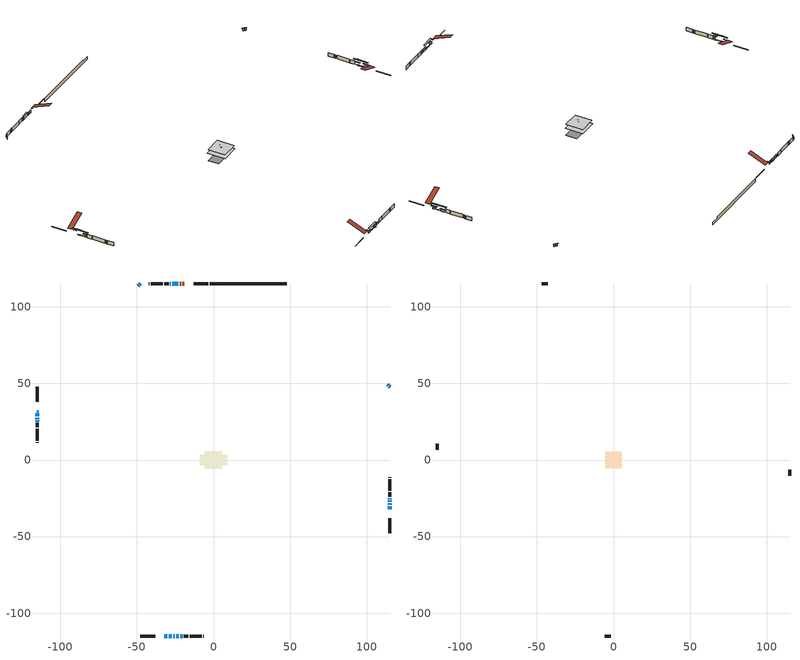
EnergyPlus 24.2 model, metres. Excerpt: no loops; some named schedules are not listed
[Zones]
conditioned space
 floor outside (Floor1 construction): -0.37,-0.37 -0.37,0.37 0.37,0.37 0.37,-0.37 z0.67
 floor adiabatic (AdiabaticFloorConstruction): -5.83,-5.83 -5.83,5.83 5.83,5.83 5.83,-5.83 z0.67
 floor foundation (Slab1 construction): -8.98,-3.54 -8.98,3.54 8.98,3.54 8.98,-3.54 z-1.74
 wall outside (RimJoist1 construction): -3.3,115.26 -12.96,115.26 / -47.74,-115.26 -38.08,-115.26 / -115.26,47.74 -115.26,38.08 / 115.26,-47.74 115.26,-38.08 z0.67:0.97
 wall outside (AdiabaticWallConstruction 1): -18.97,115.26 -20.29,115.26 / -21.21,115.26 -21.97,115.26 z0.67:2.7
 wall outside (AdiabaticWallConstruction): 115.26,47.74 114.81,48.19 / 114.16,48.85 113.71,49.3 / -27.79,115.26 -28.43,115.26 / -47.74,115.26 -48.19,114.81 / -48.85,114.16 -49.3,113.71 z0.67:2.2; -32.07,-115.26 -30.24,-115.26 z0.67:1.64; -22.9,115.26 -26.86,115.26 z0.67:2.6; 115.26,-32.07 115.26,-30.29 z0.67:1.71; -29.31,-115.26 -27.28,-115.26 / -26.36,-115.26 -25.34,-115.26 / 115.26,-29.37 115.26,-28.35 / -115.26,30.41 -115.26,28.68 / -115.26,27.75 -115.26,26.73 z0.67:1.18; 115.26,-27.42 115.26,-26.43 z0.67:1.13; -115.26,25.81 -115.26,25.14 z0.67:2.35; 115.26,-25.5 115.26,-24.91 z0.67:0.85; -24.41,-115.26 -22.78,-115.26 / -21.86,-115.26 -20.23,-115.26 z0.67:1.74
 wall outside (Wall1 construction): -29.35,115.26 -32.24,115.26 / -19.3,-115.26 -16.42,-115.26 / -115.26,24.21 -115.26,21.33 / 115.26,-23.99 115.26,-21.1 z0.67:3.11
 wall outside (Wall2 construction): -33.17,115.26 -40.93,115.26 / -15.49,-115.26 -7.73,-115.26 / -115.26,20.4 -115.26,12.64 / 115.26,-20.17 115.26,-12.41 z0.67:3.11
 wall outside (Wall3 construction): -41.86,115.26 -42.16,115.26 / -6.8,-115.26 -6.5,-115.26 / -115.26,11.71 -115.26,11.41 / 115.26,-11.49 115.26,-11.18 z0.67:3.11
 wall foundation (FoundationWall1 construction): -2.37,115.26,-1.74 -2.37,115.26,0.67 42.73,115.26,0.67 42.73,115.26,-0.11 47.74,115.26,-0.11 47.74,115.26,-1.74
 window (WindowConstruction): 115.26,47.74 114.81,48.19 z0.67:2.19
 window (WindowConstruction 8): -32.07,-115.26 -30.24,-115.26 z0.67:1.64
 window (WindowConstruction 9): -22.9,115.26 -26.86,115.26 z0.67:2.6
 window (WindowConstruction 10): 115.26,-32.07 115.26,-30.29 z0.67:1.71
 window (WindowConstruction 12): -29.31,-115.26 -27.28,-115.26 z0.67:1.18
 window (WindowConstruction 13): -26.35,-115.26 -25.34,-115.26 z0.67:1.18
 window (WindowConstruction 1): 114.15,48.85 113.71,49.3 z0.67:2.19
 window (WindowConstruction 14): 115.26,-29.36 115.26,-28.35 z0.67:1.18
 window (WindowConstruction 15): 115.26,-27.42 115.26,-26.43 z0.67:1.13
 window (WindowConstruction 16): -115.26,30.4 -115.26,28.68 z0.67:1.18
 window (WindowConstruction 17): -115.26,27.75 -115.26,26.73 z0.67:1.18
 window (WindowConstruction 2): -27.79,115.26 -28.42,115.26 z0.67:2.19
 window (WindowConstruction 3): -47.74,115.26 -48.19,114.81 z0.67:2.19
 window (WindowConstruction 4): -48.85,114.15 -49.3,113.71 z0.67:2.19
 window (WindowConstruction 5): -115.26,25.8 -115.26,25.14 z0.67:2.35
 window (WindowConstruction 11): 115.26,-25.5 115.26,-24.92 z0.67:0.85
 window (WindowConstruction 6): -24.41,-115.26 -22.79,-115.26 z0.67:1.74
 window (WindowConstruction 7): -21.86,-115.26 -20.23,-115.26 z0.67:1.74
 door (Door): -18.97,115.26 -20.29,115.26 z0.67:2.7
 door (Door 1): -21.21,115.26 -21.97,115.26 z0.67:2.7
 ceiling adiabatic (AdiabaticFloorConstruction): 5.83,-5.83 5.83,5.83 -5.83,5.83 -5.83,-5.83 z0.67
 roof outside (AdiabaticRoofConstruction): -115.26,31.33,3.11 -114.58,31.33,3.39 -114.58,32.07,3.39 -115.26,32.07,3.11
 skylight (SkylightConstruction): -115.26,31.33,3.11 -114.58,31.33,3.39 -114.58,32.07,3.39 -115.26,32.07,3.11
attic - vented
 floor to conditioned space (Floor2 construction Reversed): -5.46,-5.46 -5.46,5.46 5.46,5.46 5.46,-5.46 z3.11
 floor to conditioned space (Floor3 construction Reversed): -2.04,-2.04 -2.04,2.04 2.04,2.04 2.04,-2.04 z3.11
 floor to conditioned space (Floor4 construction Reversed): -0.37,-0.37 -0.37,0.37 0.37,0.37 0.37,-0.37 z3.11
 wall outside (Wall4 construction): -43.09,115.26 -46.81,115.26 / -5.57,-115.26 -1.84,-115.26 / -115.26,10.48 -115.26,6.75 / 115.26,-10.25 115.26,-6.53 z0.67:3.11
 roof outside (Roof1 construction): -16.92,115.26,3.11 -16.92,104.06,7.77 -13.89,104.06,7.77 -13.89,115.26,3.11; -34.12,-115.26,3.11 -34.12,-104.06,7.77 -37.15,-104.06,7.77 -37.15,-115.26,3.11; -115.26,34.12,3.11 -104.06,34.12,7.77 -104.06,37.15,7.77 -115.26,37.15,3.11; 115.26,-34.12,3.11 104.06,-34.12,7.77 104.06,-37.15,7.77 115.26,-37.15,3.11
 roof outside (Roof3 construction): -18.04,115.26,3.11 -18.04,114.54,3.35 -17.85,114.54,3.35 -17.85,115.26,3.11; -33,-115.26,3.11 -33,-114.54,3.35 -33.19,-114.54,3.35 -33.19,-115.26,3.11; -115.26,33,3.11 -114.54,33,3.35 -114.54,33.19,3.35 -115.26,33.19,3.11; 115.26,-33,3.11 114.54,-33,3.35 114.54,-33.19,3.35 115.26,-33.19,3.11
shading: 114.6,48.4 115.47,47.53 115.58,47.64 114.71,48.51 z2.49; -29.94,-115.26 -32.37,-115.26 -32.37,-116.02 -29.94,-116.02 z1.93; -27.01,115.26 -22.75,115.26 -22.75,116.02 -27.01,116.02 z2.75; 115.26,-29.22 115.26,-33.14 115.87,-33.14 115.87,-29.22 z2.78; -24.38,-115.26 -32.21,-115.26 -32.21,-116.02 -24.38,-116.02 z4.08; -25.04,-115.26 -26.65,-115.26 -26.65,-116.48 -25.04,-116.48 z1.48; 113.5,49.51 114.37,48.64 114.47,48.74 113.6,49.61 z2.49; 115.26,-25 115.26,-32.71 115.87,-32.71 115.87,-25 z4.53; 115.26,-23.08 115.26,-30.77 115.87,-30.77 115.87,-23.08 z4.48; -115.26,25.33 -115.26,33.75 -115.87,33.75 -115.87,25.33 z4.53; -115.26,23.38 -115.26,31.1 -115.87,31.1 -115.87,23.38 z4.53; -28.72,115.26 -27.49,115.26 -27.49,115.41 -28.72,115.41 z2.49; -48.4,114.6 -47.53,115.47 -47.64,115.58 -48.51,114.71 z2.49; -49.51,113.5 -48.64,114.37 -48.74,114.47 -49.61,113.6 z2.49; -115.26,24.38 -115.26,26.56 -116.02,26.56 -116.02,24.38 z3.11; 115.26,-23.09 115.26,-27.33 115.87,-27.33 115.87,-23.09 z2.68; -22.49,-115.26 -24.71,-115.26 -24.71,-116.02 -22.49,-116.02 z2.04; -19.93,-115.26 -22.16,-115.26 -22.16,-116.02 -19.93,-116.02 z2.04
[Building]
Building 1: Terrain=Suburbs
[Site:Location]
Edmonton Intl AP_AB: Latitude {deg}=53.31; Longitude {deg}=-113.58; Time Zone {hr}=-7; Elevation {m}=723; Keep Site Location Information=Yes
[Site:GroundTemperature:Shallow]
-1.56185, -3.61833, -3.78302, -2.80711, 1.11059, 5.01004, 8.39065, 10.5322, 10.7141, 8.97234, 5.67794, 1.89811
[Site:WaterMainsTemperature]
Calculation Method=Schedule; Temperature Schedule=mains temperature schedule
[Material] Roughness=Rough; Thermal Absorptance=0.9
Name | Thickness {m} | Conductivity {W/m-K} | Density {kg/m3} | Specific Heat {J/kg-K} | Solar Absorptance | Visible Absorptance
asphalt or fiberglass shingles | 0.00635 | 0.162714 | 1121.4 | 1465.45 | 0.4 | 0.4
asphalt or fiberglass shingles 1 | 0.00635 | 0.162714 | 1121.4 | 1465.45 | 0.7 | 0.7
ceiling loosefill ins | 0.169333 | 0.0480833 | 16.02 | 1046.75 | 0.7 | 0.7
ceiling loosefill ins 1 | 0.0846667 | 0.0480833 | 16.02 | 1046.75 | 0.7 | 0.7
ceiling stud and cavity | 0.1397 | 0.126939 | 65.682 | 1177.47 | 0.7 | 0.7
ceiling stud and cavity 1 | 0.1397 | 0.15316 | 65.682 | 1177.47 | 0.7 | 0.7
ceiling stud and cavity 2 | 0.1397 | 0.116501 | 65.682 | 1177.47 | 0.7 | 0.7
concrete 4.0 in. | 0.1016 | 1.803125 | 2242.8 | 837.4 | 0.7 | 0.7
concrete 8.0 in. | 0.2032 | 1.803125 | 2242.8 | 837.4 | 0.7 | 0.7
door material | 0.04445 | 0.20624 | 512.64 | 1214.23 | 0.7 | 0.7
door material 1 | 0.04445 | 0.053851 | 512.64 | 1214.23 | 0.7 | 0.7
exterior vertical ins | 0.017279 | 0.029427 | 32.04 | 1214.23 | 0.7 | 0.7
floor covering | 0.0127 | 0.0433444 | 54.468 | 1339.84 | 0.6 | 0.6
floor rigid ins; wall rigid ins | 0.051816 | 0.029427 | 32.04 | 1214.23 | 0.7 | 0.7
floor rigid ins 1; roof rigid ins; wall rigid ins 1 | 0.512978 | 0.029427 | 32.04 | 1214.23 | 0.7 | 0.7
floor stud and cavity | 0.1397 | 0.0891235 | 92.3553 | 1139.71 | 0.7 | 0.7
floor stud and cavity 1 | 0.1397 | 1.75129 | 37.0049 | 1207.88 | 0.7 | 0.7
furniture material conditioned space 1 | 0.1524 | 0.115458 | 640.8 | 1214.23 | 0.6 | 0.6
gypsum board | 0.0127 | 0.160291 | 801 | 837.4 | 0.6 | 0.6
gypsum board 1 | 0.0127 | 0.160291 | 801 | 837.4 | 0.7 | 0.7
osb sheathing 0.5 in. | 0.0127 | 0.115458 | 512.64 | 1214.23 | 0.7 | 0.7
osb sheathing 0.75 in. | 0.01905 | 0.115458 | 512.64 | 1214.23 | 0.7 | 0.7
osb sheathing 2.0 in. | 0.0508 | 0.115458 | 512.64 | 1214.23 | 0.7 | 0.7
rim joist stud and cavity | 0.0508 | 0.0451784 | 125.044 | 1163.47 | 0.6 | 0.6
roof stud and cavity | 0.18415 | 1.78686 | 37.0049 | 1207.88 | 0.6 | 0.6
wall stud and cavity | 0.1397 | 0.279367 | 139.0536 | 1170.24 | 0.7 | 0.7
wall stud and cavity 1 | 0.1397 | 0.109584 | 139.0536 | 1170.24 | 0.7 | 0.7
wall stud and cavity 2 | 0.1397 | 0.0817079 | 139.0536 | 1170.24 | 0.7 | 0.7
wall stud and cavity 3 | 0.0889 | 6.1454 | 50.32683 | 1063.81 | 0.6 | 0.6
wall stud and cavity 4 | 0.0889 | 0.380278 | 52.3479 | 1209.89 | 0.7 | 0.7
wall stud and cavity 5 | 0.0889 | 0.391764 | 83.0341 | 1211.67 | 0.7 | 0.7
wood siding | 0.0254 | 0.102417 | 544.68 | 1172.36 | 0.4 | 0.4
wood siding 1 | 0.00254 | 0.102417 | 544.68 | 1172.36 | 0.4 | 0.4
wood siding 2; wood siding 3; wood siding 4 | 0.0254 | 0.102417 | 544.68 | 1172.36 | 0.7 | 0.7
[WindowMaterial:SimpleGlazingSystem]
Name | U-Factor {W/m2-K} | Solar Heat Gain Coefficient
SkylightMaterial | 3.36678 | 0.6868
WindowMaterial | 3.08429 | 0.63
WindowMaterial 1 | 3.083154 | 0.55
WindowMaterial 10 | 3.04795 | 0.43
WindowMaterial 11 | 5.20843 | 0.62
WindowMaterial 2 | 3.07975 | 0.56
WindowMaterial 3 | 3.05533 | 0.67
WindowMaterial 4 | 3.79063 | 0.41
WindowMaterial 5 | 1.82321 | 0.37
WindowMaterial 6 | 1.57508 | 0.45
WindowMaterial 7 | 2.961077 | 0.59
WindowMaterial 8 | 2.648787 | 0.37
WindowMaterial 9 | 5.09146 | 0.63
[Construction]
AdiabaticFloorConstruction: floor stud and cavity 1, floor rigid ins 1, osb sheathing 0.75 in., floor covering
AdiabaticRoofConstruction: asphalt or fiberglass shingles 1, roof rigid ins, osb sheathing 0.75 in., roof stud and cavity
AdiabaticWallConstruction: wood siding 3, wall rigid ins 1, wall stud and cavity 4, gypsum board
AdiabaticWallConstruction 1: wood siding 4, wall rigid ins 1, wall stud and cavity 4, gypsum board
Door: door material
Door 1: door material 1
Floor1 construction: floor stud and cavity, floor rigid ins, osb sheathing 0.75 in., floor covering
Floor2 construction Reversed: gypsum board, ceiling stud and cavity, ceiling loosefill ins
Floor3 construction Reversed: gypsum board, ceiling stud and cavity 1, ceiling loosefill ins
Floor4 construction Reversed: gypsum board, ceiling stud and cavity 2, ceiling loosefill ins 1
FoundationWall1 construction: concrete 8.0 in., gypsum board 1
furniture construction conditioned space 1: furniture material conditioned space 1
PartitionWallConstruction: gypsum board, wall stud and cavity 5, gypsum board
RimJoist1 construction: wood siding 2, osb sheathing 2.0 in., rim joist stud and cavity
Roof1 construction; Roof3 construction: asphalt or fiberglass shingles
SkylightConstruction: SkylightMaterial
Slab1 construction: concrete 4.0 in.
Wall1 construction: wood siding, wall rigid ins, osb sheathing 0.5 in., wall stud and cavity, gypsum board
Wall2 construction: wood siding, osb sheathing 0.5 in., wall stud and cavity 1, gypsum board
Wall3 construction: wood siding, osb sheathing 0.5 in., wall stud and cavity 2, gypsum board
Wall4 construction: wood siding 1, wall stud and cavity 3
WindowConstruction; WindowConstruction 2; WindowConstruction 4: WindowMaterial
WindowConstruction 1; WindowConstruction 3: WindowMaterial 1
WindowConstruction 10: WindowMaterial 7
WindowConstruction 11: WindowMaterial 8
WindowConstruction 12; WindowConstruction 13; WindowConstruction 14; WindowConstruction 17: WindowMaterial 9
WindowConstruction 15: WindowMaterial 10
WindowConstruction 16: WindowMaterial 11
WindowConstruction 5: WindowMaterial 2
WindowConstruction 6: WindowMaterial 3
WindowConstruction 7: WindowMaterial 4
WindowConstruction 8: WindowMaterial 5
WindowConstruction 9: WindowMaterial 6
[Zone] Multiplier=1; Part of Total Floor Area=Yes
Name | Volume {m3}
attic - vented | 94.0253
conditioned space | 676.9
[Space]
Name | Zone | Volume {m3}
attic - vented 1 | attic - vented | 94.0253
conditioned space 1 | conditioned space | 676.9
[ZoneInfiltration:EffectiveLeakageArea]
infil attic - vented 1: Zone or Space=attic - vented 1; Schedule=Always On Discrete; Effective Air Leakage Area {cm2}=4752.54; Stack Coefficient=0.000493933; Wind Coefficient=1.5016e-05
[ZoneMixing]
whole house fan mix: Zone or Space=attic - vented; Schedule=Always On Continuous; Design Flow Rate Calculation Method=Flow/Zone; Design Flow Rate {m3/s}=0; Source Zone or Space=conditioned space
[SurfaceProperty:ExposedFoundationPerimeter]
Slab1: Exposed Perimeter Calculation Method=TotalExposedPerimeter; Total Exposed Perimeter {m}=50.109
[InternalMass] Zone or ZoneList=conditioned space; Space or SpaceList=conditioned space 1
Name | Construction | Surface Area {m2}
furniture mass conditioned space 1 | furniture construction conditioned space 1 | 105.548
partition wall mass | PartitionWallConstruction | 263.87
[Lights]
interior lighting: Zone or ZoneList or Space or SpaceList=conditioned space 1; Schedule=interior lighting schedule; Design Level Calculation Method=LightingLevel; Lighting Level {W}=343.2; Return Air Fraction=0; Fraction Radiant=0.6; Fraction Visible=0.2; Fraction Replaceable=1
[People]
occupants: Zone or ZoneList or Space or SpaceList=conditioned space 1; Number of People Schedule=occupants schedule; Number of People Calculation Method=People; Number of People=3; Fraction Radiant=0.314171; Sensible Heat Fraction=0.56303; Activity Level Schedule=occupants activity schedule; Carbon Dioxide Generation Rate {m3/s-W}=0; Enable ASHRAE 55 Comfort Warnings=No; Mean Radiant Temperature Calculation Type=EnclosureAveraged
[ElectricEquipment] Zone or ZoneList or Space or SpaceList=conditioned space 1; Design Level Calculation Method=EquipmentLevel
Name | Schedule | Design Level {W} | Fraction Latent | Fraction Radiant | Fraction Lost
clothes dryer | clothes dryer schedule | 140.772 | 0.015 | 0.081 | 0.85
clothes washer | clothes washer schedule | 32.1985 | 0.03 | 0.162 | 0.7
cooking range | cooking range schedule | 215.147 | 0.08 | 0.432 | 0.2
dishwasher | dishwasher schedule | 66.8632 | 0.3 | 0.18 | 0.4
fridge | fridge schedule | 72.9452 | 0 | 0.6 | 0
mech vent bath fan 0 | mech vent bath fan 0 schedule | 25.1 | 0 | 0 | 1
mech vent house fan | mech vent house fan schedule | 0 | 0 | 0 | 1
mech vent house fan cfis | mech vent house fan cfis schedule | 0 | 0 | 0 | 0
mech vent range fan 0 | mech vent range fan 0 schedule | 57 | 0 | 0 | 1
misc plug loads | misc plug loads schedule | 494.7 | 0.045 | 0.513 | 0.1
whole house fan | Always On Discrete | 0 | 0 | 0 | 1
[OtherEquipment] Zone or ZoneList or Space or SpaceList=conditioned space 1; Design Level Calculation Method=EquipmentLevel
Name | Fuel Type | Schedule | Design Level {W} | Fraction Latent | Fraction Radiant | Fraction Lost
clothes dryer 1 | Electricity | clothes dryer schedule | 0 | 0.015 | 0.081 | 0.85
cooking range 1 | Electricity | cooking range schedule | 0 | 0.08 | 0.432 | 0.2
general water use latent | None | general water use schedule | 62.594 | 1 | 0 | 0
general water use sensible | None | general water use schedule | -61.6891 | 0 | 0.6 | 0
mech vent house fan latent load | None | Always On Discrete | 0 | 1 | 0 | 0
mech vent house fan sensible load | None | Always On Discrete | 0 | 0 | 0 | 0
water heater energy adjustment1 | NaturalGas | Always On Discrete | 0.01 | 0 | 0 | 1
[ZoneInfiltration:DesignFlowRate] Zone or ZoneList or Space or SpaceList=conditioned space 1; Schedule=Always On Discrete; Design Flow Rate Calculation Method=Flow/Zone; Design Flow Rate {m3/s}=0
infil flow; natural vent flow; whole house fan flow
[Foundation:Kiva]
Foundation Kiva 1: Initial Indoor Air Temperature {C}=18; Wall Height Above Grade {m}=0.669981; Wall Depth Below Slab {m}=0.2032; Custom Block Material Name 1=exterior vertical ins; Custom Block Depth 1 {m}=2.40999; Custom Block X Position 1 {m}=0.2159; Custom Block Z Position 1 {m}=0
[Foundation:Kiva:Settings]
Soil Conductivity {W/m-K}=0.849921; Soil Density {kg/m3}=1842.3; Soil Specific Heat {J/kg-K}=418.7; Ground Solar Absorptivity=0.9; Ground Thermal Absorptivity=0.9; Ground Surface Roughness {m}=0.03; Far-Field Width {m}=40; Deep-Ground Boundary Condition=ZeroFlux; Deep-Ground Depth {m}=40; Minimum Cell Dimension {m}=0.2; Maximum Cell Growth Coefficient=3; Simulation Timestep=Timestep
[Exterior:Lights]
exterior lighting: Schedule=exterior lighting schedule; Design Level {W}=75.6
[Schedule:Constant]
Name | Hourly Value
Always On Continuous; mech vent house fan schedule; mech vent house fan cfis schedule; Always On Discrete | 1
occupants activity schedule | 117.228
fridge schedule | 0
[Schedule:Week:Daily]
interior lighting schedule Week Rule - Jan1-Jan27: interior lighting schedule day, interior lighting schedule day, interior lighting schedule day, interior lighting schedule day, interior lighting schedule day, interior lighting schedule day, interior lighting schedule day, interior lighting schedule default day, interior lighting schedule default day, interior lighting schedule default day, interior lighting schedule default day, interior lighting schedule default day
interior lighting schedule Week Rule - Jan28-Feb3: interior lighting schedule day, interior lighting schedule day, interior lighting schedule day, interior lighting schedule day, interior lighting schedule day 1, interior lighting schedule day 1, interior lighting schedule day 1, interior lighting schedule default day, interior lighting schedule default day, interior lighting schedule default day, interior lighting schedule default day, interior lighting schedule default day
interior lighting schedule Week Rule - Feb4-Feb24: interior lighting schedule day 1, interior lighting schedule day 1, interior lighting schedule day 1, interior lighting schedule day 1, interior lighting schedule day 1, interior lighting schedule day 1, interior lighting schedule day 1, interior lighting schedule default day, interior lighting schedule default day, interior lighting schedule default day, interior lighting schedule default day, interior lighting schedule default day
interior lighting schedule Week Rule - Feb25-Mar3: interior lighting schedule day 1, interior lighting schedule day 1, interior lighting schedule day 1, interior lighting schedule day 1, interior lighting schedule day 2, interior lighting schedule day 2, interior lighting schedule day 2, interior lighting schedule default day, interior lighting schedule default day, interior lighting schedule default day, interior lighting schedule default day, interior lighting schedule default day
interior lighting schedule Week Rule - Mar4-Mar31: interior lighting schedule day 2, interior lighting schedule day 2, interior lighting schedule day 2, interior lighting schedule day 2, interior lighting schedule day 2, interior lighting schedule day 2, interior lighting schedule day 2, interior lighting schedule default day, interior lighting schedule default day, interior lighting schedule default day, interior lighting schedule default day, interior lighting schedule default day
interior lighting schedule Week Rule - Apr1-Apr28: interior lighting schedule day 3, interior lighting schedule day 3, interior lighting schedule day 3, interior lighting schedule day 3, interior lighting schedule day 3, interior lighting schedule day 3, interior lighting schedule day 3, interior lighting schedule default day, interior lighting schedule default day, interior lighting schedule default day, interior lighting schedule default day, interior lighting schedule default day
interior lighting schedule Week Rule - Apr29-May5: interior lighting schedule day 3, interior lighting schedule day 3, interior lighting schedule day 4, interior lighting schedule day 4, interior lighting schedule day 4, interior lighting schedule day 4, interior lighting schedule day 4, interior lighting schedule default day, interior lighting schedule default day, interior lighting schedule default day, interior lighting schedule default day, interior lighting schedule default day
interior lighting schedule Week Rule - May6-May26: interior lighting schedule day 4, interior lighting schedule day 4, interior lighting schedule day 4, interior lighting schedule day 4, interior lighting schedule day 4, interior lighting schedule day 4, interior lighting schedule day 4, interior lighting schedule default day, interior lighting schedule default day, interior lighting schedule default day, interior lighting schedule default day, interior lighting schedule default day
interior lighting schedule Week Rule - May27-Jun2: interior lighting schedule day 4, interior lighting schedule day 4, interior lighting schedule day 4, interior lighting schedule day 4, interior lighting schedule day 4, interior lighting schedule day 5, interior lighting schedule day 5, interior lighting schedule default day, interior lighting schedule default day, interior lighting schedule default day, interior lighting schedule default day, interior lighting schedule default day
interior lighting schedule Week Rule - Jun3-Jun30: interior lighting schedule day 5, interior lighting schedule day 5, interior lighting schedule day 5, interior lighting schedule day 5, interior lighting schedule day 5, interior lighting schedule day 5, interior lighting schedule day 5, interior lighting schedule default day, interior lighting schedule default day, interior lighting schedule default day, interior lighting schedule default day, interior lighting schedule default day
interior lighting schedule Week Rule - Jul1-Jul28: interior lighting schedule day 6, interior lighting schedule day 6, interior lighting schedule day 6, interior lighting schedule day 6, interior lighting schedule day 6, interior lighting schedule day 6, interior lighting schedule day 6, interior lighting schedule default day, interior lighting schedule default day, interior lighting schedule default day, interior lighting schedule default day, interior lighting schedule default day
interior lighting schedule Week Rule - Jul29-Aug4: interior lighting schedule day 6, interior lighting schedule day 6, interior lighting schedule day 6, interior lighting schedule day 7, interior lighting schedule day 7, interior lighting schedule day 7, interior lighting schedule day 7, interior lighting schedule default day, interior lighting schedule default day, interior lighting schedule default day, interior lighting schedule default day, interior lighting schedule default day
interior lighting schedule Week Rule - Aug5-Aug25: interior lighting schedule day 7, interior lighting schedule day 7, interior lighting schedule day 7, interior lighting schedule day 7, interior lighting schedule day 7, interior lighting schedule day 7, interior lighting schedule day 7, interior lighting schedule default day, interior lighting schedule default day, interior lighting schedule default day, interior lighting schedule default day, interior lighting schedule default day
interior lighting schedule Week Rule - Aug26-Sep1: interior lighting schedule day 7, interior lighting schedule day 7, interior lighting schedule day 7, interior lighting schedule day 7, interior lighting schedule day 7, interior lighting schedule day 7, interior lighting schedule day 8, interior lighting schedule default day, interior lighting schedule default day, interior lighting schedule default day, interior lighting schedule default day, interior lighting schedule default day
interior lighting schedule Week Rule - Sep2-Sep29: interior lighting schedule day 8, interior lighting schedule day 8, interior lighting schedule day 8, interior lighting schedule day 8, interior lighting schedule day 8, interior lighting schedule day 8, interior lighting schedule day 8, interior lighting schedule default day, interior lighting schedule default day, interior lighting schedule default day, interior lighting schedule default day, interior lighting schedule default day
interior lighting schedule Week Rule - Sep30-Oct6: interior lighting schedule day 8, interior lighting schedule day 9, interior lighting schedule day 9, interior lighting schedule day 9, interior lighting schedule day 9, interior lighting schedule day 9, interior lighting schedule day 9, interior lighting schedule default day, interior lighting schedule default day, interior lighting schedule default day, interior lighting schedule default day, interior lighting schedule default day
interior lighting schedule Week Rule - Oct7-Oct27: interior lighting schedule day 9, interior lighting schedule day 9, interior lighting schedule day 9, interior lighting schedule day 9, interior lighting schedule day 9, interior lighting schedule day 9, interior lighting schedule day 9, interior lighting schedule default day, interior lighting schedule default day, interior lighting schedule default day, interior lighting schedule default day, interior lighting schedule default day
interior lighting schedule Week Rule - Oct28-Nov3: interior lighting schedule day 9, interior lighting schedule day 9, interior lighting schedule day 9, interior lighting schedule day 9, interior lighting schedule day 10, interior lighting schedule day 10, interior lighting schedule day 10, interior lighting schedule default day, interior lighting schedule default day, interior lighting schedule default day, interior lighting schedule default day, interior lighting schedule default day
interior lighting schedule Week Rule - Nov4-Nov24: interior lighting schedule day 10, interior lighting schedule day 10, interior lighting schedule day 10, interior lighting schedule day 10, interior lighting schedule day 10, interior lighting schedule day 10, interior lighting schedule day 10, interior lighting schedule default day, interior lighting schedule default day, interior lighting schedule default day, interior lighting schedule default day, interior lighting schedule default day
interior lighting schedule Week Rule - Nov25-Dec1: interior lighting schedule day 10, interior lighting schedule day 10, interior lighting schedule day 10, interior lighting schedule day 10, interior lighting schedule day 10, interior lighting schedule day 10, interior lighting schedule day 11, interior lighting schedule default day, interior lighting schedule default day, interior lighting schedule default day, interior lighting schedule default day, interior lighting schedule default day
interior lighting schedule Week Rule - Dec2-Dec31: interior lighting schedule day 11, interior lighting schedule day 11, interior lighting schedule day 11, interior lighting schedule day 11, interior lighting schedule day 11, interior lighting schedule day 11, interior lighting schedule day 11, interior lighting schedule default day, interior lighting schedule default day, interior lighting schedule default day, interior lighting schedule default day, interior lighting schedule default day
occupants schedule Week Rule - Jan1-Dec31: occupants schedule day, occupants schedule day, occupants schedule day, occupants schedule day, occupants schedule day, occupants schedule day, occupants schedule day, occupants schedule default day, occupants schedule default day, occupants schedule default day, occupants schedule default day, occupants schedule default day
clothes dryer schedule Week Rule - Jan1-Dec31: clothes dryer schedule day, clothes dryer schedule day, clothes dryer schedule day, clothes dryer schedule day, clothes dryer schedule day, clothes dryer schedule day, clothes dryer schedule day, clothes dryer schedule default day, clothes dryer schedule default day, clothes dryer schedule default day, clothes dryer schedule default day, clothes dryer schedule default day
clothes washer schedule Week Rule - Jan1-Dec31: clothes washer schedule day, clothes washer schedule day, clothes washer schedule day, clothes washer schedule day, clothes washer schedule day, clothes washer schedule day, clothes washer schedule day, clothes washer schedule default day, clothes washer schedule default day, clothes washer schedule default day, clothes washer schedule default day, clothes washer schedule default day
cooking range schedule Week Rule - Jan1-Dec31: cooking range schedule day, cooking range schedule day, cooking range schedule day, cooking range schedule day, cooking range schedule day, cooking range schedule day, cooking range schedule day, cooking range schedule default day, cooking range schedule default day, cooking range schedule default day, cooking range schedule default day, cooking range schedule default day
dishwasher schedule Week Rule - Jan1-Dec31: dishwasher schedule day, dishwasher schedule day, dishwasher schedule day, dishwasher schedule day, dishwasher schedule day, dishwasher schedule day, dishwasher schedule day, dishwasher schedule default day, dishwasher schedule default day, dishwasher schedule default day, dishwasher schedule default day, dishwasher schedule default day
mech vent bath fan 0 schedule Week Rule - Jan1-Dec31: mech vent bath fan 0 schedule day, mech vent bath fan 0 schedule day, mech vent bath fan 0 schedule day, mech vent bath fan 0 schedule day, mech vent bath fan 0 schedule day, mech vent bath fan 0 schedule day, mech vent bath fan 0 schedule day, mech vent bath fan 0 schedule default day, mech vent bath fan 0 schedule default day, mech vent bath fan 0 schedule default day, mech vent bath fan 0 schedule default day, mech vent bath fan 0 schedule default day
mech vent range fan 0 schedule Week Rule - Jan1-Dec31: mech vent range fan 0 schedule day, mech vent range fan 0 schedule day, mech vent range fan 0 schedule day, mech vent range fan 0 schedule day, mech vent range fan 0 schedule day, mech vent range fan 0 schedule day, mech vent range fan 0 schedule day, mech vent range fan 0 schedule default day, mech vent range fan 0 schedule default day, mech vent range fan 0 schedule default day, mech vent range fan 0 schedule default day, mech vent range fan 0 schedule default day
misc plug loads schedule Week Rule - Jan1-Dec31: misc plug loads schedule day, misc plug loads schedule day, misc plug loads schedule day, misc plug loads schedule day, misc plug loads schedule day, misc plug loads schedule day, misc plug loads schedule day, misc plug loads schedule default day, misc plug loads schedule default day, misc plug loads schedule default day, misc plug loads schedule default day, misc plug loads schedule default day
general water use schedule Week Rule - Jan1-Dec31: general water use schedule day, general water use schedule day, general water use schedule day, general water use schedule day, general water use schedule day, general water use schedule day, general water use schedule day, general water use schedule default day, general water use schedule default day, general water use schedule default day, general water use schedule default day, general water use schedule default day
exterior lighting schedule Week Rule - Jan1-Jan27: exterior lighting schedule day, exterior lighting schedule day, exterior lighting schedule day, exterior lighting schedule day, exterior lighting schedule day, exterior lighting schedule day, exterior lighting schedule day, exterior lighting schedule default day, exterior lighting schedule default day, exterior lighting schedule default day, exterior lighting schedule default day, exterior lighting schedule default day
exterior lighting schedule Week Rule - Jan28-Feb3: exterior lighting schedule day, exterior lighting schedule day, exterior lighting schedule day, exterior lighting schedule day, exterior lighting schedule day 1, exterior lighting schedule day 1, exterior lighting schedule day 1, exterior lighting schedule default day, exterior lighting schedule default day, exterior lighting schedule default day, exterior lighting schedule default day, exterior lighting schedule default day
exterior lighting schedule Week Rule - Feb4-Feb24: exterior lighting schedule day 1, exterior lighting schedule day 1, exterior lighting schedule day 1, exterior lighting schedule day 1, exterior lighting schedule day 1, exterior lighting schedule day 1, exterior lighting schedule day 1, exterior lighting schedule default day, exterior lighting schedule default day, exterior lighting schedule default day, exterior lighting schedule default day, exterior lighting schedule default day
exterior lighting schedule Week Rule - Feb25-Mar3: exterior lighting schedule day 1, exterior lighting schedule day 1, exterior lighting schedule day 1, exterior lighting schedule day 1, exterior lighting schedule day 2, exterior lighting schedule day 2, exterior lighting schedule day 2, exterior lighting schedule default day, exterior lighting schedule default day, exterior lighting schedule default day, exterior lighting schedule default day, exterior lighting schedule default day
exterior lighting schedule Week Rule - Mar4-Mar31: exterior lighting schedule day 2, exterior lighting schedule day 2, exterior lighting schedule day 2, exterior lighting schedule day 2, exterior lighting schedule day 2, exterior lighting schedule day 2, exterior lighting schedule day 2, exterior lighting schedule default day, exterior lighting schedule default day, exterior lighting schedule default day, exterior lighting schedule default day, exterior lighting schedule default day
[Schedule:Year]
interior lighting schedule: interior lighting schedule Week Rule - Jan1-Jan27, 1, 1, 1, 27, interior lighting schedule Week Rule - Jan28-Feb3, 1, 28, 2, 3, interior lighting schedule Week Rule - Feb4-Feb24, 2, 4, 2, 24, interior lighting schedule Week Rule - Feb25-Mar3, 2, 25, 3, 3, interior lighting schedule Week Rule - Mar4-Mar31, 3, 4, 3, 31, interior lighting schedule Week Rule - Apr1-Apr28, 4, 1, 4, 28, interior lighting schedule Week Rule - Apr29-May5, 4, 29, 5, 5, interior lighting schedule Week Rule - May6-May26, 5, 6, 5, 26, interior lighting schedule Week Rule - May27-Jun2, 5, 27, 6, 2, interior lighting schedule Week Rule - Jun3-Jun30, 6, 3, 6, 30, interior lighting schedule Week Rule - Jul1-Jul28, 7, 1, 7, 28, interior lighting schedule Week Rule - Jul29-Aug4, 7, 29, 8, 4, interior lighting schedule Week Rule - Aug5-Aug25, 8, 5, 8, 25, interior lighting schedule Week Rule - Aug26-Sep1, 8, 26, 9, 1, interior lighting schedule Week Rule - Sep2-Sep29, 9, 2, 9, 29, interior lighting schedule Week Rule - Sep30-Oct6, 9, 30, 10, 6, interior lighting schedule Week Rule - Oct7-Oct27, 10, 7, 10, 27, interior lighting schedule Week Rule - Oct28-Nov3, 10, 28, 11, 3, interior lighting schedule Week Rule - Nov4-Nov24, 11, 4, 11, 24, interior lighting schedule Week Rule - Nov25-Dec1, 11, 25, 12, 1, interior lighting schedule Week Rule - Dec2-Dec31, 12, 2, 12, 31
occupants schedule: occupants schedule Week Rule - Jan1-Dec31, 1, 1, 12, 31
clothes dryer schedule: clothes dryer schedule Week Rule - Jan1-Dec31, 1, 1, 12, 31
clothes washer schedule: clothes washer schedule Week Rule - Jan1-Dec31, 1, 1, 12, 31
cooking range schedule: cooking range schedule Week Rule - Jan1-Dec31, 1, 1, 12, 31
dishwasher schedule: dishwasher schedule Week Rule - Jan1-Dec31, 1, 1, 12, 31
mech vent bath fan 0 schedule: mech vent bath fan 0 schedule Week Rule - Jan1-Dec31, 1, 1, 12, 31
mech vent range fan 0 schedule: mech vent range fan 0 schedule Week Rule - Jan1-Dec31, 1, 1, 12, 31
misc plug loads schedule: misc plug loads schedule Week Rule - Jan1-Dec31, 1, 1, 12, 31
general water use schedule: general water use schedule Week Rule - Jan1-Dec31, 1, 1, 12, 31
exterior lighting schedule: exterior lighting schedule Week Rule - Jan1-Jan27, 1, 1, 1, 27, exterior lighting schedule Week Rule - Jan28-Feb3, 1, 28, 2, 3, exterior lighting schedule Week Rule - Feb4-Feb24, 2, 4, 2, 24, exterior lighting schedule Week Rule - Feb25-Mar3, 2, 25, 3, 3, exterior lighting schedule Week Rule - Mar4-Mar31, 3, 4, 3, 31, exterior lighting schedule Week Rule - Apr1-Apr28, 4, 1, 4, 28, exterior lighting schedule Week Rule - Apr29-May5, 4, 29, 5, 5, exterior lighting schedule Week Rule - May6-May26, 5, 6, 5, 26, exterior lighting schedule Week Rule - May27-Jun2, 5, 27, 6, 2, exterior lighting schedule Week Rule - Jun3-Jun30, 6, 3, 6, 30, exterior lighting schedule Week Rule - Jul1-Jul28, 7, 1, 7, 28, exterior lighting schedule Week Rule - Jul29-Aug4, 7, 29, 8, 4, exterior lighting schedule Week Rule - Aug5-Aug25, 8, 5, 8, 25, exterior lighting schedule Week Rule - Aug26-Sep1, 8, 26, 9, 1, exterior lighting schedule Week Rule - Sep2-Sep29, 9, 2, 9, 29, exterior lighting schedule Week Rule - Sep30-Oct6, 9, 30, 10, 6, exterior lighting schedule Week Rule - Oct7-Oct27, 10, 7, 10, 27, exterior lighting schedule Week Rule - Oct28-Nov3, 10, 28, 11, 3, exterior lighting schedule Week Rule - Nov4-Nov24, 11, 4, 11, 24, exterior lighting schedule Week Rule - Nov25-Dec1, 11, 25, 12, 1, exterior lighting schedule Week Rule - Dec2-Dec31, 12, 2, 12, 31
[Schedule:Compact]
mains temperature schedule: Through: 01/01, For: AllDays, Until: 24:00, 3.97167, Through: 01/02, For: AllDays, Until: 24:00, 3.90778, Through: 01/03, For: AllDays, Until: 24:00, 3.84556, Through: 01/04, For: AllDays, Until: 24:00, 3.78389, Through: 01/05, For: AllDays, Until: 24:00, 3.72278, Through: 01/06, For: AllDays, Until: 24:00, 3.66278, Through: 01/07, For: AllDays, Until: 24:00, 3.60389, Through: 01/08, For: AllDays, Until: 24:00, 3.54556, Through: 01/09, For: AllDays, Until: 24:00, 3.48833, Through: 01/10, For: AllDays, Until: 24:00, 3.43167, Through: 01/11, For: AllDays, Until: 24:00, 3.37611, Through: 01/12, For: AllDays, Until: 24:00, 3.32167, Through: 01/13, For: AllDays, Until: 24:00, 3.26833, Through: 01/14, For: AllDays, Until: 24:00, 3.21556, Through: 01/15, For: AllDays, Until: 24:00, 3.16444, Through: 01/16, For: AllDays, Until: 24:00, 3.11389, Through: 01/17, For: AllDays, Until: 24:00, 3.06444, Through: 01/18, For: AllDays, Until: 24:00, 3.01611, Through: 01/19, For: AllDays, Until: 24:00, 2.96889, Through: 01/20, For: AllDays, Until: 24:00, 2.92278, Through: 01/21, For: AllDays, Until: 24:00, 2.87722, Through: 01/22, For: AllDays, Until: 24:00, 2.83333, Through: 01/23, For: AllDays, Until: 24:00, 2.79056, Through: 01/24, For: AllDays, Until: 24:00, 2.74889, Through: 01/25, For: AllDays, Until: 24:00, 2.70833, Through: 01/26, For: AllDays, Until: 24:00, 2.66889, Through: 01/27, For: AllDays, Until: 24:00, 2.63056, Through: 01/28, For: AllDays, Until: 24:00, 2.59333, Through: 01/29, For: AllDays, Until: 24:00, 2.55778, Through: 01/30, For: AllDays, Until: 24:00, 2.52278, Through: 01/31, For: AllDays, Until: 24:00, 2.48944, Through: 02/01, For: AllDays, Until: 24:00, 2.45722, Through: 02/02, For: AllDays, Until: 24:00, 2.42611, Through: 02/03, For: AllDays, Until: 24:00, 2.39667, Through: 02/04, For: AllDays, Until: 24:00, 2.36833, Through: 02/05, For: AllDays, Until: 24:00, 2.34111, Through: 02/06, For: AllDays, Until: 24:00, 2.315, Through: 02/07, For: AllDays, Until: 24:00, 2.29056, Through: 02/08, For: AllDays, Until: 24:00, 2.26722, Through: 02/09, For: AllDays, Until: 24:00, 2.245, Through: 02/10, For: AllDays, Until: 24:00, 2.22444, Through: 02/11, For: AllDays, Until: 24:00, 2.20444, Through: 02/12, For: AllDays, Until: 24:00, 2.18667, Through: 02/13, For: AllDays, Until: 24:00, 2.17, Through: 02/14, For: AllDays, Until: 24:00, 2.15444, Through: 02/15, For: AllDays, Until: 24:00, 2.14, Through: 02/16, For: AllDays, Until: 24:00, 2.12722, Through: 02/17, For: AllDays, Until: 24:00, 2.11556, Through: 02/18, For: AllDays, Until: 24:00, 2.10556, Through: 02/19, For: AllDays, Until: 24:00, 2.09667, Through: 02/20, For: AllDays, Until: 24:00, 2.08889, Through: 02/21, For: AllDays, Until: 24:00, 2.08278, Through: 02/22, For: AllDays, Until: 24:00, 2.07833, Through: 02/23, For: AllDays, Until: 24:00, 2.07444, Through: 02/24, For: AllDays, Until: 24:00, 2.07278, Through: 02/25, For: AllDays, Until: 24:00, 2.07167, Through: 02/26, For: AllDays, Until: 24:00, 2.07222, Through: 02/27, For: AllDays, Until: 24:00, 2.07444, Through: 02/28, For: AllDays, Until: 24:00, 2.07778, Through: 03/01, For: AllDays, Until: 24:00, 2.08222, Through: 03/02, For: AllDays, Until: 24:00, 2.08833, Through: 03/03, For: AllDays, Until: 24:00, 2.09556, Through: 03/04, For: AllDays, Until: 24:00, 2.10444, Through: 03/05, For: AllDays, Until: 24:00, 2.11444, Through: 03/06, For: AllDays, Until: 24:00, 2.12556, Through: 03/07, For: AllDays, Until: 24:00, 2.13833, Through: 03/08, For: AllDays, Until: 24:00, 2.15278, Through: 03/09, For: AllDays, Until: 24:00, 2.16778, Through: 03/10, For: AllDays, Until: 24:00, 2.18444, Through: 03/11, For: AllDays, Until: 24:00, 2.20278, Through: 03/12, For: AllDays, Until: 24:00, 2.22167, Through: 03/13, For: AllDays, Until: 24:00, 2.24278, Through: 03/14, For: AllDays, Until: 24:00, 2.26444, Through: 03/15, For: AllDays, Until: 24:00, 2.28778, Through: 03/16, For: AllDays, Until: 24:00, 2.31222, Through: 03/17, For: AllDays, Until: 24:00, 2.33778, Through: 03/18, For: AllDays, Until: 24:00, 2.365, Through: 03/19, For: AllDays, Until: 24:00, 2.39333, Through: 03/20, For: AllDays, Until: 24:00, 2.42278, Through: 03/21, For: AllDays, Until: 24:00, 2.45389, Through: 03/22, For: AllDays, Until: 24:00, 2.48611, Through: 03/23, For: AllDays, Until: 24:00, 2.51889, Through: 03/24, For: AllDays, Until: 24:00, 2.55389, Through: 03/25, For: AllDays, Until: 24:00, 2.58944, Through: 03/26, For: AllDays, Until: 24:00, 2.62611, Through: 03/27, For: AllDays, Until: 24:00, 2.66444, Through: 03/28, For: AllDays, Until: 24:00, 2.70389, Through: 03/29, For: AllDays, Until: 24:00, 2.74389, Through: 03/30, For: AllDays, Until: 24:00, 2.78556, Through: 03/31, For: AllDays, Until: 24:00, 2.82833, Through: 04/01, For: AllDays, Until: 24:00, 2.87222, Through: 04/02, For: AllDays, Until: 24:00, 2.91722, Through: 04/03, For: AllDays, Until: 24:00, 2.96333, Through: 04/04, For: AllDays, Until: 24:00, 3.01056, Through: 04/05, For: AllDays, Until: 24:00, 3.05889, Through: 04/06, For: AllDays, Until: 24:00, 3.10833, Through: 04/07, For: AllDays, Until: 24:00, 3.15833, Through: 04/08, For: AllDays, Until: 24:00, 3.21, Through: 04/09, For: AllDays, Until: 24:00, 3.26222, Through: 04/10, For: AllDays, Until: 24:00, 3.31556, Through: 04/11, For: AllDays, Until: 24:00, 3.37, Through: 04/12, For: AllDays, Until: 24:00, 3.42556, Through: 04/13, For: AllDays, Until: 24:00, 3.48167, Through: 04/14, For: AllDays, Until: 24:00, 3.53889, Through: 04/15, For: AllDays, Until: 24:00, 3.59722, Through: 04/16, For: AllDays, Until: 24:00, 3.65611, Through: 04/17, For: AllDays, Until: 24:00, 3.71611, Through: 04/18, For: AllDays, Until: 24:00, 3.77667, Through: 04/19, For: AllDays, Until: 24:00, 3.83833, Through: 04/20, For: AllDays, Until: 24:00, 3.90111, Through: 04/21, For: AllDays, Until: 24:00, 3.96444, Through: 04/22, For: AllDays, Until: 24:00, 4.02833, Through: 04/23, For: AllDays, Until: 24:00, 4.09333, Through: 04/24, For: AllDays, Until: 24:00, 4.15889, Through: 04/25, For: AllDays, Until: 24:00, 4.225, Through: 04/26, For: AllDays, Until: 24:00, 4.29222, Through: 04/27, For: AllDays, Until: 24:00, 4.36, Through: 04/28, For: AllDays, Until: 24:00, 4.42833, Through: 04/29, For: AllDays, Until: 24:00, 4.49722, Through: 04/30, For: AllDays, Until: 24:00, 4.56667, Through: 05/01, For: AllDays, Until: 24:00, 4.63722, Through: 05/02, For: AllDays, Until: 24:00, 4.70833, Through: 05/03, For: AllDays, Until: 24:00, 4.77944, Through: 05/04, For: AllDays, Until: 24:00, 4.85167, Through: 05/05, For: AllDays, Until: 24:00, 4.92389, Through: 05/06, For: AllDays, Until: 24:00, 4.99722, Through: 05/07, For: AllDays, Until: 24:00, 5.07056, Through: 05/08, For: AllDays, Until: 24:00, 5.145, Through: 05/09, For: AllDays, Until: 24:00, 5.21944, Through: 05/10, For: AllDays, Until: 24:00, 5.29389, Through: 05/11, For: AllDays, Until: 24:00, 5.36944, Through: 05/12, For: AllDays, Until: 24:00, 5.445, Through: 05/13, For: AllDays, Until: 24:00, 5.52111, Through: 05/14, For: AllDays, Until: 24:00, 5.59722, Through: 05/15, For: AllDays, Until: 24:00, 5.67389, Through: 05/16, For: AllDays, Until: 24:00, 5.75056, Through: 05/17, For: AllDays, Until: 24:00, 5.82778, Through: 05/18, For: AllDays, Until: 24:00, 5.90556, Through: 05/19, For: AllDays, Until: 24:00, 5.98278, Through: 05/20, For: AllDays, Until: 24:00, 6.06056, Through: 05/21, For: AllDays, Until: 24:00, 6.13889, Through: 05/22, For: AllDays, Until: 24:00, 6.21667, Through: 05/23, For: AllDays, Until: 24:00, 6.295, Through: 05/24, For: AllDays, Until: 24:00, 6.37333, Through: 05/25, For: AllDays, Until: 24:00, 6.45222, Through: 05/26, For: AllDays, Until: 24:00, 6.53056, Through: 05/27, For: AllDays, Until: 24:00, 6.60889, Through: 05/28, For: AllDays, Until: 24:00, 6.68778, Through: 05/29, For: AllDays, Until: 24:00, 6.76611, Through: 05/30, For: AllDays, Until: 24:00, 6.84444, Through: 05/31, For: AllDays, Until: 24:00, 6.92278, Through: 06/01, For: AllDays, Until: 24:00, 7.00111, Through: 06/02, For: AllDays, Until: 24:00, 7.07944, Through: 06/03, For: AllDays, Until: 24:00, 7.15778, Through: 06/04, For: AllDays, Until: 24:00, 7.23556, Through: 06/05, For: AllDays, Until: 24:00, 7.31333, Through: 06/06, For: AllDays, Until: 24:00, 7.39056, Through: 06/07, For: AllDays, Until: 24:00, 7.46833, Through: 06/08, For: AllDays, Until: 24:00, 7.545, Through: 06/09, For: AllDays, Until: 24:00, 7.62222, Through: 06/10, For: AllDays, Until: 24:00, 7.69833, Through: 06/11, For: AllDays, Until: 24:00, 7.775, Through: 06/12, For: AllDays, Until: 24:00, 7.85056, Through: 06/13, For: AllDays, Until: 24:00, 7.92611, Through: 06/14, For: AllDays, Until: 24:00, 8.00111, Through: 06/15, For: AllDays, Until: 24:00, 8.07611, Through: 06/16, For: AllDays, Until: 24:00, 8.15056, Through: 06/17, For: AllDays, Until: 24:00, 8.22389, Through: 06/18, For: AllDays, Until: 24:00, 8.29778, Through: 06/19, For: AllDays, Until: 24:00, 8.37056, Through: 06/20, For: AllDays, Until: 24:00, 8.44278, Through: 06/21, For: AllDays, Until: 24:00, 8.51444, Through: 06/22, For: AllDays, Until: 24:00, 8.58611, Through: 06/23, For: AllDays, Until: 24:00, 8.65667, Through: 06/24, For: AllDays, Until: 24:00, 8.72667, Through: 06/25, For: AllDays, Until: 24:00, 8.79611, Through: 06/26, For: AllDays, Until: 24:00, 8.865, Through: 06/27, For: AllDays, Until: 24:00, 8.93333, Through: 06/28, For: AllDays, Until: 24:00, 9.00056, Through: 06/29, For: AllDays, Until: 24:00, 9.06778, Through: 06/30, For: AllDays, Until: 24:00, 9.13333, Through: 07/01, For: AllDays, Until: 24:00, 9.19889, Through: 07/02, For: AllDays, Until: 24:00, 9.26333, Through: 07/03, For: AllDays, Until: 24:00, 9.32722, Through: 07/04, For: AllDays, Until: 24:00, 9.39056, Through: 07/05, For: AllDays, Until: 24:00, 9.45278, Through: 07/06, For: AllDays, Until: 24:00, 9.51389, Through: 07/07, For: AllDays, Until: 24:00, 9.57444, Through: 07/08, For: AllDays, Until: 24:00, 9.63389, Through: 07/09, For: AllDays, Until: 24:00, 9.69278, Through: 07/10, For: AllDays, Until: 24:00, 9.75056, Through: 07/11, For: AllDays, Until: 24:00, 9.80778, Through: 07/12, For: AllDays, Until: 24:00, 9.86333, Through: 07/13, For: AllDays, Until: 24:00, 9.91833, Through: 07/14, For: AllDays, Until: 24:00, 9.97278, Through: 07/15, For: AllDays, Until: 24:00, 10.0256, Through: 07/16, For: AllDays, Until: 24:00, 10.0778, Through: 07/17, For: AllDays, Until: 24:00, 10.1289, Through: 07/18, For: AllDays, Until: 24:00, 10.1789, Through: 07/19, For: AllDays, Until: 24:00, 10.2278, Through: 07/20, For: AllDays, Until: 24:00, 10.2756, Through: 07/21, For: AllDays, Until: 24:00, 10.3222, Through: 07/22, For: AllDays, Until: 24:00, 10.3683, Through: 07/23, For: AllDays, Until: 24:00, 10.4128, Through: 07/24, For: AllDays, Until: 24:00, 10.4561, Through: 07/25, For: AllDays, Until: 24:00, 10.4989, Through: 07/26, For: AllDays, Until: 24:00, 10.54, Through: 07/27, For: AllDays, Until: 24:00, 10.58, Through: 07/28, For: AllDays, Until: 24:00, 10.6189, Through: 07/29, For: AllDays, Until: 24:00, 10.6567, Through: 07/30, For: AllDays, Until: 24:00, 10.6928, Through: 07/31, For: AllDays, Until: 24:00, 10.7283, Through: 08/01, For: AllDays, Until: 24:00, 10.7622, Through: 08/02, For: AllDays, Until: 24:00, 10.7956, Through: 08/03, For: AllDays, Until: 24:00, 10.8272, Through: 08/04, For: AllDays, Until: 24:00, 10.8572, Through: 08/05, For: AllDays, Until: 24:00, 10.8867, Through: 08/06, For: AllDays, Until: 24:00, 10.9144, Through: 08/07, For: AllDays, Until: 24:00, 10.9411, Through: 08/08, For: AllDays, Until: 24:00, 10.9667, Through: 08/09, For: AllDays, Until: 24:00, 10.9906, Through: 08/10, For: AllDays, Until: 24:00, 11.0133, Through: 08/11, For: AllDays, Until: 24:00, 11.035, Through: 08/12, For: AllDays, Until: 24:00, 11.055, Through: 08/13, For: AllDays, Until: 24:00, 11.0739, Through: 08/14, For: AllDays, Until: 24:00, 11.0917, Through: 08/15, For: AllDays, Until: 24:00, 11.1078, Through: 08/16, For: AllDays, Until: 24:00, 11.1228, Through: 08/17, For: AllDays, Until: 24:00, 11.1361, Through: 08/18, For: AllDays, Until: 24:00, 11.1483, Through: 08/19, For: AllDays, Until: 24:00, 11.1594, Through: 08/20, For: AllDays, Until: 24:00, 11.1689, Through: 08/21, For: AllDays, Until: 24:00, 11.1772, Through: 08/22, For: AllDays, Until: 24:00, 11.1844, Through: 08/23, For: AllDays, Until: 24:00, 11.19, Through: 08/24, For: AllDays, Until: 24:00, 11.1939, Through: 08/25, For: AllDays, Until: 24:00, 11.1967, Through: 08/26, For: AllDays, Until: 24:00, 11.1983, Through: 08/27, For: AllDays, Until: 24:00, 11.1983, Through: 08/28, For: AllDays, Until: 24:00, 11.1972, Through: 08/29, For: AllDays, Until: 24:00, 11.195, Through: 08/30, For: AllDays, Until: 24:00, 11.1911, Through: 08/31, For: AllDays, Until: 24:00, 11.1856, Through: 09/01, For: AllDays, Until: 24:00, 11.1789, Through: 09/02, For: AllDays, Until: 24:00, 11.1711, Through: 09/03, For: AllDays, Until: 24:00, 11.1617, Through: 09/04, For: AllDays, Until: 24:00, 11.1511, Through: 09/05, For: AllDays, Until: 24:00, 11.1394, Through: 09/06, For: AllDays, Until: 24:00, 11.1261, Through: 09/07, For: AllDays, Until: 24:00, 11.1111, Through: 09/08, For: AllDays, Until: 24:00, 11.0956, Through: 09/09, For: AllDays, Until: 24:00, 11.0778, Through: 09/10, For: AllDays, Until: 24:00, 11.0594, Through: 09/11, For: AllDays, Until: 24:00, 11.0394, Through: 09/12, For: AllDays, Until: 24:00, 11.0183, Through: 09/13, For: AllDays, Until: 24:00, 10.9961, Through: 09/14, For: AllDays, Until: 24:00, 10.9722, Through: 09/15, For: AllDays, Until: 24:00, 10.9472, Through: 09/16, For: AllDays, Until: 24:00, 10.9206, Through: 09/17, For: AllDays, Until: 24:00, 10.8928, Through: 09/18, For: AllDays, Until: 24:00, 10.8639, Through: 09/19, For: AllDays, Until: 24:00, 10.8339, Through: 09/20, For: AllDays, Until: 24:00, 10.8028, Through: 09/21, For: AllDays, Until: 24:00, 10.77, Through: 09/22, For: AllDays, Until: 24:00, 10.7361, Through: 09/23, For: AllDays, Until: 24:00, 10.7011, Through: 09/24, For: AllDays, Until: 24:00, 10.665, Through: 09/25, For: AllDays, Until: 24:00, 10.6272, Through: 09/26, For: AllDays, Until: 24:00, 10.5889, Through: 09/27, For: AllDays, Until: 24:00, 10.5489, Through: 09/28, For: AllDays, Until: 24:00, 10.5078, Through: 09/29, For: AllDays, Until: 24:00, 10.4661, Through: 09/30, For: AllDays, Until: 24:00, 10.4228, Through: 10/01, For: AllDays, Until: 24:00, 10.3783, Through: 10/02, For: AllDays, Until: 24:00, 10.3328, Through: 10/03, For: AllDays, Until: 24:00, 10.2861, Through: 10/04, For: AllDays, Until: 24:00, 10.2383, Through: 10/05, For: AllDays, Until: 24:00, 10.19, Through: 10/06, For: AllDays, Until: 24:00, 10.14, Through: 10/07, For: AllDays, Until: 24:00, 10.0894, Through: 10/08, For: AllDays, Until: 24:00, 10.0372, Through: 10/09, For: AllDays, Until: 24:00, 9.98444, Through: 10/10, For: AllDays, Until: 24:00, 9.93056, Through: 10/11, For: AllDays, Until: 24:00, 9.87611, Through: 10/12, For: AllDays, Until: 24:00, 9.82, Through: 10/13, For: AllDays, Until: 24:00, 9.76333, Through: 10/14, For: AllDays, Until: 24:00, 9.70611, Through: 10/15, For: AllDays, Until: 24:00, 9.64722, Through: 10/16, For: AllDays, Until: 24:00, 9.58778, Through: 10/17, For: AllDays, Until: 24:00, 9.52778, Through: 10/18, For: AllDays, Until: 24:00, 9.46667, Through: 10/19, For: AllDays, Until: 24:00, 9.40444, Through: 10/20, For: AllDays, Until: 24:00, 9.34167, Through: 10/21, For: AllDays, Until: 24:00, 9.27778, Through: 10/22, For: AllDays, Until: 24:00, 9.21333, Through: 10/23, For: AllDays, Until: 24:00, 9.14833, Through: 10/24, For: AllDays, Until: 24:00, 9.08222, Through: 10/25, For: AllDays, Until: 24:00, 9.01556, Through: 10/26, For: AllDays, Until: 24:00, 8.94833, Through: 10/27, For: AllDays, Until: 24:00, 8.88056, Through: 10/28, For: AllDays, Until: 24:00, 8.81167, Through: 10/29, For: AllDays, Until: 24:00, 8.74222, Through: 10/30, For: AllDays, Until: 24:00, 8.67222, Through: 10/31, For: AllDays, Until: 24:00, 8.60167, Through: 11/01, For: AllDays, Until: 24:00, 8.53056, Through: 11/02, For: AllDays, Until: 24:00, 8.45889, Through: 11/03, For: AllDays, Until: 24:00, 8.38667, Through: 11/04, For: AllDays, Until: 24:00, 8.31389, Through: 11/05, For: AllDays, Until: 24:00, 8.24056, Through: 11/06, For: AllDays, Until: 24:00, 8.16667, Through: 11/07, For: AllDays, Until: 24:00, 8.09278, Through: 11/08, For: AllDays, Until: 24:00, 8.01833, Through: 11/09, For: AllDays, Until: 24:00, 7.94278, Through: 11/10, For: AllDays, Until: 24:00, 7.86778, Through: 11/11, For: AllDays, Until: 24:00, 7.79167, Through: 11/12, For: AllDays, Until: 24:00, 7.71556, Through: 11/13, For: AllDays, Until: 24:00, 7.63944, Through: 11/14, For: AllDays, Until: 24:00, 7.56222, Through: 11/15, For: AllDays, Until: 24:00, 7.48556, Through: 11/16, For: AllDays, Until: 24:00, 7.40833, Through: 11/17, For: AllDays, Until: 24:00, 7.33056, Through: 11/18, For: AllDays, Until: 24:00, 7.25278, Through: 11/19, For: AllDays, Until: 24:00, 7.175, Through: 11/20, For: AllDays, Until: 24:00, 7.09722, Through: 11/21, For: AllDays, Until: 24:00, 7.01889, Through: 11/22, For: AllDays, Until: 24:00, 6.94056, Through: 11/23, For: AllDays, Until: 24:00, 6.86222, Through: 11/24, For: AllDays, Until: 24:00, 6.78389, Through: 11/25, For: AllDays, Until: 24:00, 6.705, Through: 11/26, For: AllDays, Until: 24:00, 6.62667, Through: 11/27, For: AllDays, Until: 24:00, 6.54833, Through: 11/28, For: AllDays, Until: 24:00, 6.46944, Through: 11/29, For: AllDays, Until: 24:00, 6.39111, Through: 11/30, For: AllDays, Until: 24:00, 6.31278, Through: 12/01, For: AllDays, Until: 24:00, 6.23444, Through: 12/02, For: AllDays, Until: 24:00, 6.15611, Through: 12/03, For: AllDays, Until: 24:00, 6.07833, Through: 12/04, For: AllDays, Until: 24:00, 6.00056, Through: 12/05, For: AllDays, Until: 24:00, 5.92278, Through: 12/06, For: AllDays, Until: 24:00, 5.84556, Through: 12/07, For: AllDays, Until: 24:00, 5.76833, Through: 12/08, For: AllDays, Until: 24:00, 5.69111, Through: 12/09, For: AllDays, Until: 24:00, 5.61444, Through: 12/10, For: AllDays, Until: 24:00, 5.53778, Through: 12/11, For: AllDays, Until: 24:00, 5.46222, Through: 12/12, For: AllDays, Until: 24:00, 5.38611, Through: 12/13, For: AllDays, Until: 24:00, 5.31111, Through: 12/14, For: AllDays, Until: 24:00, 5.23611, Through: 12/15, For: AllDays, Until: 24:00, 5.16167, Through: 12/16, For: AllDays, Until: 24:00, 5.08722, Through: 12/17, For: AllDays, Until: 24:00, 5.01389, Through: 12/18, For: AllDays, Until: 24:00, 4.94056, Through: 12/19, For: AllDays, Until: 24:00, 4.86778, Through: 12/20, For: AllDays, Until: 24:00, 4.79556, Through: 12/21, For: AllDays, Until: 24:00, 4.72389, Through: 12/22, For: AllDays, Until: 24:00, 4.65333, Through: 12/23, For: AllDays, Until: 24:00, 4.58278, Through: 12/24, For: AllDays, Until: 24:00, 4.51278, Through: 12/25, For: AllDays, Until: 24:00, 4.44389, Through: 12/26, For: AllDays, Until: 24:00, 4.375, Through: 12/27, For: AllDays, Until: 24:00, 4.30722, Through: 12/28, For: AllDays, Until: 24:00, 4.24, Through: 12/29, For: AllDays, Until: 24:00, 4.17333, Through: 12/30, For: AllDays, Until: 24:00, 4.10778, Through: 12/31, For: AllDays, Until: 24:00, 4.04278
